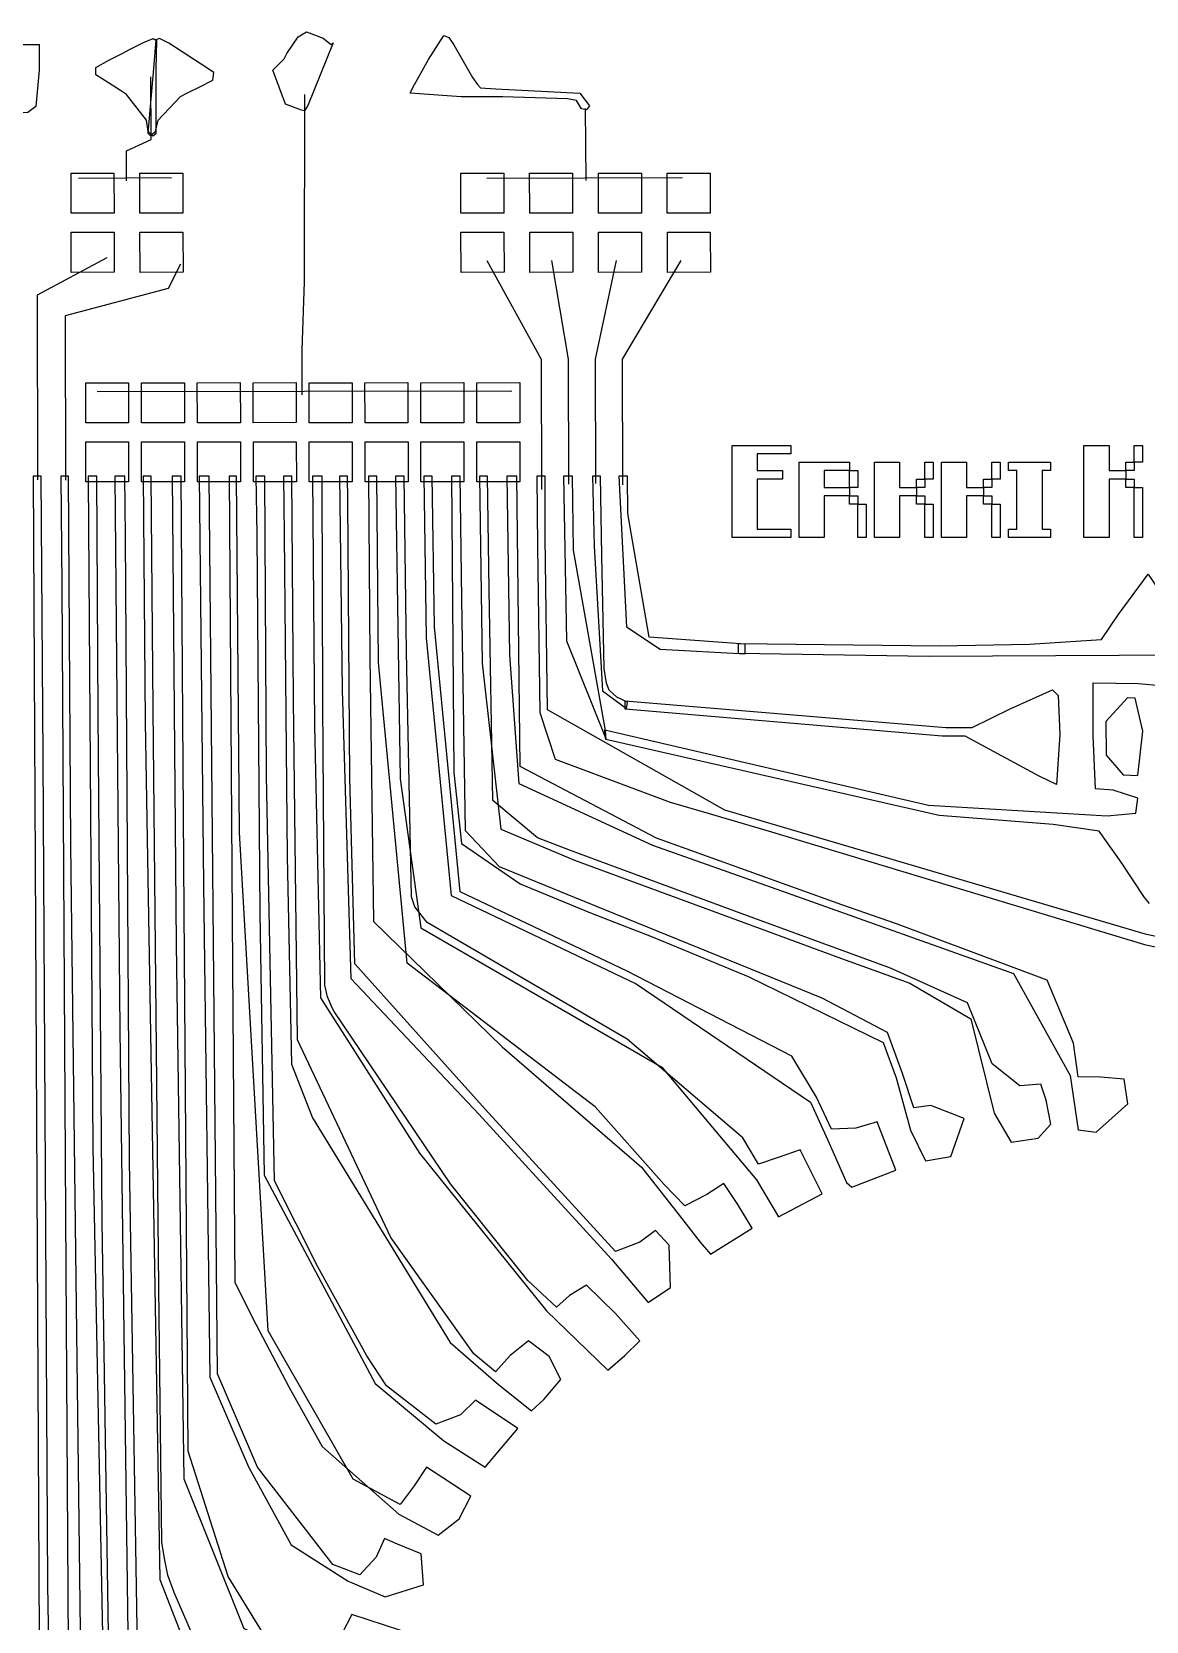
# Model space of a CAD drawing. Extents: x 11 to 122, y 5 to 84.
# Drawn here: x 66.7 to 102.7, y 32.5 to 83.8 of the extents above; entities that cross this region are included whole.
import ezdxf

# ---------------------------------------------------------------- set-up
doc = ezdxf.new("R2010")
doc.units = 0
doc.layers.add('Layer_1', color=7, linetype='CONTINUOUS')

msp = doc.modelspace()

# ---------------------------------------------------------------- linework, layer by layer
at = {"layer": 'Layer_1', "color": 7}
for points in [[(75.42567, 81.295888), (74.905689, 81.487277), (74.501496, 82.58369), (74.865941, 82.954462), (74.951155, 83.121431), (75.317824, 83.666707), (75.592974, 83.824444), (76.128031, 83.613849), (76.3799, 83.418227), (76.446137, 83.462426), (75.633007, 81.444763), (75.521357, 81.27141), (75.425647, 81.295851), (75.42567, 81.295888)], [(80.183756, 83.64035), (80.343973, 83.4022), (80.952532, 82.34808), (81.116432, 82.122443), (81.210858, 82.010754), (81.698372, 81.984959), (84.417625, 81.842326), (84.723182, 81.430632), (84.632955, 81.30631), (84.46505, 81.337863), (84.303941, 81.604517), (84.022243, 81.661171), (81.924694, 81.728345), (80.588217, 81.724874), (78.933511, 81.845758), (79.027742, 82.028982), (79.528199, 82.934109), (80.019395, 83.709469), (80.183756, 83.640327), (80.183756, 83.64035)], [(66.288525, 81.205557), (65.450144, 81.249581), (64.915011, 81.366813), (64.79139, 82.672717), (64.790825, 83.41749), (65.874982, 83.41749), (66.959139, 83.41749), (66.95118, 82.583182), (66.84807, 81.414215), (66.583901, 81.219372), (66.288519, 81.205571), (66.288525, 81.205557)], [(68.780248, 82.67307), (69.207036, 82.907546), (69.63736, 83.125735), (69.895122, 83.264105), (70.319305, 83.479876), (70.631849, 83.606636), (70.748051, 83.544338), (70.727138, 82.621367), (70.718587, 80.527518), (70.627138, 80.458543), (70.471736, 80.604491), (70.418779, 80.97372), (69.773659, 81.803557), (69.583986, 81.927111), (69.188398, 82.175515), (68.785003, 82.430926), (68.780262, 82.67307), (68.780248, 82.67307)], [(72.593002, 82.505944), (72.1905, 82.780012), (71.782912, 83.038209), (71.539504, 83.200498), (71.137808, 83.455698), (70.838763, 83.611656), (70.71715, 83.560712), (70.650035, 82.639948), (70.459103, 80.554803), (70.543567, 80.477432), (70.712161, 80.607909), (70.800056, 80.970415), (71.521292, 81.735028), (71.721876, 81.839944), (72.139325, 82.049537), (72.565218, 82.265355), (72.592988, 82.505944), (72.593002, 82.505944)], [(67.98722, 77.965276), (67.983773, 79.259628), (69.370726, 79.263322), (69.374172, 77.96897), (67.98722, 77.965276), (67.98722, 77.965276)], [(70.208853, 77.965276), (70.205407, 79.259628), (71.592359, 79.263322), (71.595806, 77.96897), (70.208853, 77.965276), (70.208853, 77.965276)], [(80.575818, 77.965276), (80.572371, 79.259628), (81.959324, 79.263322), (81.962771, 77.96897), (80.575818, 77.965276), (80.575818, 77.965276)], [(82.797477, 77.965276), (82.79403, 79.259628), (84.180983, 79.263322), (84.18443, 77.96897), (82.797477, 77.965276), (82.797477, 77.965276)], [(85.019111, 77.965276), (85.015664, 79.259628), (86.402617, 79.263322), (86.406063, 77.96897), (85.019111, 77.965276), (85.019111, 77.965276)], [(87.240767, 77.965276), (87.23732, 79.259628), (88.624273, 79.263322), (88.62772, 77.96897), (87.240767, 77.965276), (87.240767, 77.965276)], [(67.992306, 76.05578), (67.988859, 77.350132), (69.375812, 77.353826), (69.379259, 76.059474), (67.992306, 76.05578), (67.992306, 76.05578)], [(70.213939, 76.05578), (70.210493, 77.350132), (71.597446, 77.353826), (71.600892, 76.059474), (70.213939, 76.05578), (70.213939, 76.05578)], [(80.580904, 76.05578), (80.577458, 77.350132), (81.96441, 77.353826), (81.967857, 76.059474), (80.580904, 76.05578), (80.580904, 76.05578)], [(82.802563, 76.05578), (82.799117, 77.350132), (84.186069, 77.353826), (84.189516, 76.059474), (82.802563, 76.05578), (82.802563, 76.05578)], [(85.024194, 76.05578), (85.020747, 77.350132), (86.4077, 77.353826), (86.411147, 76.059474), (85.024194, 76.05578), (85.024194, 76.05578)], [(87.245853, 76.05578), (87.242406, 77.350132), (88.629359, 77.353826), (88.632806, 76.059474), (87.245853, 76.05578), (87.245853, 76.05578)], [(68.457891, 71.199869), (68.458359, 72.493588), (69.843139, 72.493091), (69.842671, 71.199372), (68.457891, 71.199869), (68.457891, 71.199869)], [(70.26096, 71.199627), (70.261849, 72.491348), (71.649745, 72.490387), (71.648856, 71.198666), (70.26096, 71.199627), (70.26096, 71.199627)], [(72.064468, 71.198117), (72.061061, 72.493167), (73.448934, 72.496818), (73.45234, 71.201768), (72.064468, 71.198117), (72.064468, 71.198117)], [(73.870168, 71.1965), (73.864966, 72.488814), (75.249637, 72.494389), (75.25484, 71.202075), (73.870168, 71.1965), (73.870168, 71.1965)], [(75.675756, 71.199014), (75.674969, 72.491956), (77.059633, 72.492802), (77.06042, 71.199859), (75.675756, 71.199014), (75.675756, 71.199014)], [(77.478624, 71.198869), (77.477085, 72.492889), (78.864738, 72.494537), (78.866276, 71.200517), (77.478624, 71.198869), (77.478624, 71.198869)], [(79.283127, 71.198869), (79.281589, 72.492889), (80.669241, 72.494537), (80.670779, 71.200517), (79.283127, 71.198869), (79.283127, 71.198869)], [(81.087678, 71.198869), (81.08614, 72.492889), (82.473793, 72.494537), (82.475331, 71.200517), (81.087678, 71.198869), (81.087678, 71.198869)], [(68.457201, 69.291311), (68.457669, 70.58503), (69.842448, 70.584533), (69.84198, 69.290814), (68.457201, 69.291311), (68.457201, 69.291311)], [(70.259654, 69.294015), (70.260542, 70.585736), (71.648438, 70.584774), (71.64755, 69.293053), (70.259654, 69.294015), (70.259654, 69.294015)], [(72.069495, 69.28759), (72.066089, 70.58264), (73.453961, 70.586291), (73.457368, 69.291241), (72.069495, 69.28759), (72.069495, 69.28759)], [(73.877845, 69.290012), (73.872643, 70.582327), (75.257315, 70.587902), (75.262517, 69.295587), (73.877845, 69.290012), (73.877845, 69.290012)], [(75.676919, 69.291602), (75.676132, 70.584544), (77.060797, 70.585389), (77.061584, 69.292447), (75.676919, 69.291602), (75.676919, 69.291602)], [(77.480898, 69.289865), (77.47936, 70.583885), (78.867013, 70.585533), (78.868551, 69.291513), (77.480898, 69.289865), (77.480898, 69.289865)], [(79.285396, 69.289865), (79.283858, 70.583885), (80.67151, 70.585533), (80.673048, 69.291513), (79.285396, 69.289865), (79.285396, 69.289865)], [(81.089948, 69.289865), (81.088409, 70.583885), (82.476062, 70.585533), (82.4776, 69.291513), (81.089948, 69.289865), (81.089948, 69.289865)], [(89.333239, 67.488654), (89.333239, 67.759243), (89.333239, 68.029835), (89.333239, 68.300429), (89.333239, 68.571018), (89.333239, 68.84161), (89.333239, 69.112202), (89.333239, 69.382788), (89.333239, 69.65338), (89.333239, 69.923975), (89.333239, 70.194566), (89.333239, 70.465155), (89.603834, 70.465155), (89.874426, 70.465155), (90.145015, 70.465155), (90.415607, 70.465155), (90.686199, 70.465155), (90.95679, 70.465155), (91.227379, 70.465155), (91.227379, 70.194566), (90.95679, 70.194566), (90.686199, 70.194566), (90.415607, 70.194566), (90.145015, 70.194566), (90.145015, 69.923975), (90.145015, 69.65338), (90.415607, 69.65338), (90.686199, 69.65338), (90.95679, 69.65338), (90.95679, 69.382788), (90.686199, 69.382788), (90.415607, 69.382788), (90.145015, 69.382788), (90.145015, 69.112202), (90.145015, 68.84161), (90.145015, 68.571018), (90.145015, 68.300429), (90.145015, 68.029835), (90.145015, 67.759243), (90.415607, 67.759243), (90.686199, 67.759243), (90.95679, 67.759243), (91.227379, 67.759243), (91.227379, 67.488654), (90.95679, 67.488654), (90.686199, 67.488654), (90.415607, 67.488654), (90.145015, 67.488654), (89.874426, 67.488654), (89.603834, 67.488654), (89.333239, 67.488654), (89.333239, 67.488654), (89.333239, 67.488654)], [(100.698069, 67.488654), (100.698069, 67.759243), (100.698069, 68.029835), (100.698069, 68.300429), (100.698069, 68.571018), (100.698069, 68.84161), (100.698069, 69.112202), (100.698069, 69.382788), (100.698069, 69.65338), (100.698069, 69.923975), (100.698069, 70.194566), (100.698069, 70.465155), (100.96866, 70.465155), (101.239252, 70.465155), (101.509844, 70.465155), (101.509844, 70.194566), (101.509844, 69.923975), (101.509844, 69.65338), (101.780433, 69.65338), (102.051022, 69.65338), (102.051022, 69.382788), (101.780433, 69.382788), (101.509844, 69.382788), (101.509844, 69.112202), (101.509844, 68.84161), (101.509844, 68.571018), (101.509844, 68.300429), (101.509844, 68.029835), (101.509844, 67.759243), (101.509844, 67.488654), (101.239252, 67.488654), (100.96866, 67.488654), (100.698069, 67.488654), (100.698069, 67.488654), (100.698069, 67.488654)], [(102.321614, 69.923975), (102.321614, 70.194566), (102.321614, 70.465155), (102.592206, 70.465155), (102.592206, 70.194566), (102.592206, 69.923975), (102.321614, 69.923975), (102.321614, 69.923975), (102.321614, 69.923975)], [(91.497974, 67.488654), (91.497974, 67.759243), (91.497974, 68.029835), (91.497974, 68.300429), (91.497974, 68.571018), (91.497974, 68.84161), (91.497974, 69.112202), (91.497974, 69.382788), (91.497974, 69.65338), (91.497974, 69.923975), (91.76856, 69.923975), (92.039152, 69.923975), (92.309741, 69.923975), (92.580336, 69.923975), (92.850928, 69.923975), (93.121514, 69.923975), (93.121514, 69.65338), (92.850928, 69.65338), (92.580336, 69.65338), (92.309741, 69.65338), (92.309741, 69.382788), (92.309741, 69.112202), (92.580336, 69.112202), (92.850928, 69.112202), (93.121514, 69.112202), (93.121514, 68.84161), (92.850928, 68.84161), (92.580336, 68.84161), (92.309741, 68.84161), (92.309741, 68.571018), (92.309741, 68.300429), (92.309741, 68.029835), (92.309741, 67.759243), (92.309741, 67.488654), (92.039152, 67.488654), (91.76856, 67.488654), (91.497974, 67.488654), (91.497974, 67.488654), (91.497974, 67.488654)], [(93.933289, 67.488654), (93.933289, 67.759243), (93.933289, 68.029835), (93.933289, 68.300429), (93.933289, 68.571018), (93.933289, 68.84161), (93.933289, 69.112202), (93.933289, 69.382788), (93.933289, 69.65338), (93.933289, 69.923975), (94.203881, 69.923975), (94.474473, 69.923975), (94.745062, 69.923975), (94.745062, 69.65338), (94.745062, 69.382788), (94.745062, 69.112202), (95.015651, 69.112202), (95.286249, 69.112202), (95.286249, 68.84161), (95.015651, 68.84161), (94.745062, 68.84161), (94.745062, 68.571018), (94.745062, 68.300429), (94.745062, 68.029835), (94.745062, 67.759243), (94.745062, 67.488654), (94.474473, 67.488654), (94.203881, 67.488654), (93.933289, 67.488654), (93.933289, 67.488654), (93.933289, 67.488654)], [(95.556835, 69.382788), (95.556835, 69.65338), (95.556835, 69.923975), (95.827427, 69.923975), (95.827427, 69.65338), (95.827427, 69.382788), (95.556835, 69.382788), (95.556835, 69.382788), (95.556835, 69.382788)], [(96.098019, 67.488654), (96.098019, 67.759243), (96.098019, 68.029835), (96.098019, 68.300429), (96.098019, 68.571018), (96.098019, 68.84161), (96.098019, 69.112202), (96.098019, 69.382788), (96.098019, 69.65338), (96.098019, 69.923975), (96.368608, 69.923975), (96.639199, 69.923975), (96.909794, 69.923975), (96.909794, 69.65338), (96.909794, 69.382788), (96.909794, 69.112202), (97.180383, 69.112202), (97.450972, 69.112202), (97.450972, 68.84161), (97.180383, 68.84161), (96.909794, 68.84161), (96.909794, 68.571018), (96.909794, 68.300429), (96.909794, 68.029835), (96.909794, 67.759243), (96.909794, 67.488654), (96.639199, 67.488654), (96.368608, 67.488654), (96.098019, 67.488654), (96.098019, 67.488654), (96.098019, 67.488654)], [(97.721567, 69.382788), (97.721567, 69.65338), (97.721567, 69.923975), (97.992153, 69.923975), (97.992153, 69.65338), (97.992153, 69.382788), (97.721567, 69.382788), (97.721567, 69.382788), (97.721567, 69.382788)], [(98.262748, 67.488654), (98.262748, 67.759243), (98.533337, 67.759243), (98.533337, 68.029835), (98.533337, 68.300429), (98.533337, 68.571018), (98.533337, 68.84161), (98.533337, 69.112202), (98.533337, 69.382788), (98.533337, 69.65338), (98.262748, 69.65338), (98.262748, 69.923975), (98.533337, 69.923975), (98.803928, 69.923975), (99.07452, 69.923975), (99.345109, 69.923975), (99.615704, 69.923975), (99.615704, 69.65338), (99.345109, 69.65338), (99.345109, 69.382788), (99.345109, 69.112202), (99.345109, 68.84161), (99.345109, 68.571018), (99.345109, 68.300429), (99.345109, 68.029835), (99.345109, 67.759243), (99.615704, 67.759243), (99.615704, 67.488654), (99.345109, 67.488654), (99.07452, 67.488654), (98.803928, 67.488654), (98.533337, 67.488654), (98.262748, 67.488654), (98.262748, 67.488654), (98.262748, 67.488654)], [(102.051022, 69.65338), (102.051022, 69.923975), (102.321614, 69.923975), (102.321614, 69.65338), (102.051022, 69.65338), (102.051022, 69.65338), (102.051022, 69.65338)], [(93.121514, 69.112202), (93.121514, 69.382788), (93.121514, 69.65338), (93.392109, 69.65338), (93.392109, 69.382788), (93.392109, 69.112202), (93.121514, 69.112202), (93.121514, 69.112202), (93.121514, 69.112202)], [(95.286249, 69.112202), (95.286249, 69.382788), (95.556835, 69.382788), (95.556835, 69.112202), (95.286249, 69.112202), (95.286249, 69.112202), (95.286249, 69.112202)], [(97.450972, 69.112202), (97.450972, 69.382788), (97.721567, 69.382788), (97.721567, 69.112202), (97.450972, 69.112202), (97.450972, 69.112202), (97.450972, 69.112202)], [(102.051022, 69.112202), (102.051022, 69.382788), (102.321614, 69.382788), (102.321614, 69.112202), (102.051022, 69.112202), (102.051022, 69.112202), (102.051022, 69.112202)], [(93.121514, 68.571018), (93.121514, 68.84161), (93.392109, 68.84161), (93.392109, 68.571018), (93.121514, 68.571018), (93.121514, 68.571018), (93.121514, 68.571018)], [(95.286249, 68.571018), (95.286249, 68.84161), (95.556835, 68.84161), (95.556835, 68.571018), (95.286249, 68.571018), (95.286249, 68.571018), (95.286249, 68.571018)], [(97.450972, 68.571018), (97.450972, 68.84161), (97.721567, 68.84161), (97.721567, 68.571018), (97.450972, 68.571018), (97.450972, 68.571018), (97.450972, 68.571018)], [(102.321614, 67.488654), (102.321614, 67.759243), (102.321614, 68.029835), (102.321614, 68.300429), (102.321614, 68.571018), (102.321614, 68.84161), (102.321614, 69.112202), (102.592206, 69.112202), (102.592206, 68.84161), (102.592206, 68.571018), (102.592206, 68.300429), (102.592206, 68.029835), (102.592206, 67.759243), (102.592206, 67.488654), (102.321614, 67.488654), (102.321614, 67.488654), (102.321614, 67.488654)], [(93.392109, 67.488654), (93.392109, 67.759243), (93.392109, 68.029835), (93.392109, 68.300429), (93.392109, 68.571018), (93.662698, 68.571018), (93.662698, 68.300429), (93.662698, 68.029835), (93.662698, 67.759243), (93.662698, 67.488654), (93.392109, 67.488654), (93.392109, 67.488654), (93.392109, 67.488654)], [(95.556835, 67.488654), (95.556835, 67.759243), (95.556835, 68.029835), (95.556835, 68.300429), (95.556835, 68.571018), (95.827427, 68.571018), (95.827427, 68.300429), (95.827427, 68.029835), (95.827427, 67.759243), (95.827427, 67.488654), (95.556835, 67.488654), (95.556835, 67.488654), (95.556835, 67.488654)], [(97.721567, 67.488654), (97.721567, 67.759243), (97.721567, 68.029835), (97.721567, 68.300429), (97.721567, 68.571018), (97.992153, 68.571018), (97.992153, 68.300429), (97.992153, 68.029835), (97.992153, 67.759243), (97.992153, 67.488654), (97.721567, 67.488654), (97.721567, 67.488654), (97.721567, 67.488654)]]:
    msp.add_lwpolyline(points, close=True, dxfattribs=at)
at = {"layer": 'Layer_1', "color": 2}
for points in [[(69.775104, 79.016229), (69.770447, 79.979499), (70.571606, 80.346238), (70.561756, 82.371671)], [(75.449495, 72.095576), (75.449495, 73.55732), (75.520849, 75.749219), (75.533267, 81.796149)], [(84.589406, 81.34752), (84.605662, 79.021095)], [(71.227256, 79.105315), (68.226071, 79.089059)], [(87.73057, 79.105315), (81.408428, 79.089059)], [(69.139136, 76.519731), (66.888642, 75.315079), (66.901399, 69.359561)], [(71.515896, 76.324382), (71.122486, 75.5316), (67.790354, 74.647632), (67.802574, 69.343963)], [(81.407452, 76.442854), (83.162623, 73.25271), (83.174843, 69.043834)], [(83.498413, 76.442854), (84.036289, 73.25271), (84.04851, 69.212075)], [(85.58937, 76.442854), (84.909956, 73.25271), (84.922177, 69.240111)], [(87.680329, 76.442854), (85.78362, 73.25271), (85.795841, 69.191326)], [(68.828257, 72.209718), (82.218719, 72.225974)], [(102.817775, 55.678091), (102.649339, 55.868811), (102.649328, 55.868834), (102.649328, 55.868834), (101.90049, 57.004234), (101.192022, 58.012027), (99.708445, 58.224325), (96.022422, 58.516781), (85.252817, 60.969885), (85.237407, 61.126411), (85.221998, 61.282934), (95.674093, 58.854731), (101.448783, 58.501696), (102.371909, 58.593887), (102.437492, 59.075818), (101.644786, 59.331946), (101.075857, 59.37595), (100.992624, 61.088977), (100.992624, 62.800451), (102.455145, 62.774854), (104.339641, 62.605484)]]:
    msp.add_lwpolyline(points, dxfattribs=at)
for points in [[(66.757942, 69.471705), (66.968796, 29.883053), (67.189339, 18.215995), (68.361289, 17.715838), (69.306592, 16.806188), (69.956999, 15.871064), (71.197199, 17.978646), (69.435452, 18.040278), (67.493402, 18.311745), (67.237212, 33.667323), (67.077796, 60.396082), (67.02075, 69.471705), (66.757942, 69.471705)], [(67.656385, 69.471705), (67.683394, 65.947193), (67.803082, 45.614001), (67.913095, 28.22368), (67.983382, 25.193719), (68.833952, 23.605141), (69.6835, 21.868857), (69.179273, 20.961755), (68.676571, 20.086736), (69.999792, 19.971124), (71.323522, 20.050067), (70.553936, 21.277025), (68.373013, 25.203905), (67.975742, 57.557115), (67.897307, 69.471705), (67.656385, 69.471705)], [(68.534966, 69.471705), (68.534966, 69.386141), (68.684199, 47.808166), (69.06976, 28.259333), (71.995309, 23.61838), (72.646735, 23.248105), (73.592038, 23.189024), (75.923716, 23.301075), (77.688011, 23.339274), (77.725191, 24.050796), (77.762371, 24.761809), (76.533378, 24.8321), (75.204554, 24.842796), (75.104216, 24.247908), (74.925442, 23.712098), (74.564333, 23.64487), (73.374041, 23.471187), (71.492607, 24.73788), (69.248023, 28.57155), (68.987249, 45.40518), (68.857371, 61.81862), (68.815097, 69.471711), (68.534966, 69.471705)], [(69.401326, 69.471705), (69.559726, 51.587342), (69.824064, 31.277073), (72.09921, 26.590282), (74.537341, 25.919505), (75.986874, 25.887918), (77.182763, 26.336635), (77.304999, 27.122516), (76.238478, 27.590585), (75.511674, 27.332357), (75.411333, 26.638155), (75.345123, 26.245974), (74.092192, 26.245974), (72.462864, 26.578056), (70.139845, 30.976055), (69.876526, 47.36352), (69.742064, 67.53627), (69.719148, 69.471697), (69.401326, 69.471705)], [(70.315054, 69.471705), (70.379226, 61.542567), (70.851878, 33.848642), (71.629614, 31.857189), (75.322207, 28.591415), (76.972411, 28.238446), (76.972976, 28.238446), (77.208287, 28.176822), (77.690102, 29.292746), (77.77618, 29.843328), (77.081462, 29.992561), (76.204408, 30.074561), (75.941597, 29.544866), (75.383379, 28.859312), (74.405992, 29.021279), (72.918255, 29.724653), (71.309309, 33.425905), (71.111689, 33.988707), (71.012372, 34.467979), (70.920692, 35.037402), (70.816281, 43.260934), (70.634454, 61.964797), (70.57537, 69.471705), (70.315054, 69.471705)], [(71.24864, 69.471705), (71.377497, 54.353475), (71.631649, 37.096597), (73.561987, 32.258027), (75.72406, 31.319347), (77.173596, 30.958235), (78.36439, 31.417134), (78.633314, 32.192833), (77.057464, 32.718455), (76.745256, 32.106758), (76.504851, 31.504739), (74.261794, 31.981466), (73.059795, 33.941849), (71.770697, 37.991986), (71.634708, 55.439351), (71.54048, 69.471705), (71.24864, 69.471705)], [(72.126204, 69.471705), (72.25812, 56.293485), (72.468469, 40.378161), (73.718857, 37.482152), (75.095557, 34.969155), (76.932178, 33.790584), (78.129085, 33.287878), (79.372341, 33.678022), (79.294925, 34.67782), (78.529922, 34.989015), (78.11126, 35.171353), (77.836734, 34.569336), (77.31009, 33.998384), (76.437623, 34.330974), (74.001528, 37.469929), (72.716001, 40.485121), (72.443004, 69.471705), (72.126204, 69.471705)], [(73.091881, 69.471705), (73.198838, 53.638386), (73.276765, 43.44174), (73.842623, 42.295252), (75.022724, 40.062888), (76.095358, 38.13765), (78.567102, 35.952149), (79.843974, 35.276278), (80.520354, 35.809537), (80.90082, 36.534814), (79.466567, 37.468402), (79.062159, 36.865364), (78.618035, 36.261815), (77.100763, 37.089973), (74.346853, 41.876084), (73.425995, 57.966606), (73.327697, 69.471705), (73.091881, 69.471705)], [(73.955185, 69.471705), (73.980161, 67.576007), (74.075914, 55.36601), (74.218523, 46.899535), (77.804157, 40.170869), (80.025316, 38.325082), (80.025881, 38.325082), (81.362849, 37.47044), (82.414601, 38.725409), (81.051146, 39.640664), (80.563726, 39.160372), (79.767653, 38.856306), (78.177034, 40.099566), (77.540383, 41.070842), (75.956391, 43.940367), (74.552694, 46.715667), (74.298031, 59.793041), (74.243537, 69.471705), (73.955185, 69.471705)], [(74.842934, 69.471705), (74.866331, 67.576007), (74.96208, 57.184799), (75.105204, 50.4872), (75.783113, 48.751426), (80.232047, 41.497147), (81.784464, 40.147439), (82.85557, 39.293815), (83.248765, 39.656454), (83.798836, 40.300237), (83.421937, 41.046393), (82.762872, 41.556227), (82.166965, 41.078484), (81.696862, 40.555919), (80.991956, 41.132473), (78.307314, 44.889749), (75.293652, 51.272072), (75.172435, 62.252565), (75.111314, 69.471705), (74.842934, 69.471705)], [(75.785178, 69.471705), (75.848848, 61.410654), (76.037804, 52.629927), (79.241441, 47.61768), (83.342514, 42.521393), (85.319198, 40.608378), (85.872831, 41.08103), (86.357706, 41.556227), (85.565194, 42.438883), (84.633139, 43.352608), (84.080014, 43.010851), (83.66644, 42.637519), (82.738965, 43.501331), (80.238699, 46.618899), (76.482953, 52.19038), (76.420813, 52.304469), (76.264454, 52.659976), (76.184997, 53.039418), (76.113186, 62.146114), (76.094333, 69.471705), (75.785178, 69.471705)], [(76.656633, 69.471705), (76.742708, 62.562741), (77.019779, 53.254863), (81.153954, 48.871633), (85.439397, 44.190447), (86.619498, 42.787261), (87.342737, 43.271117), (87.297407, 44.64323), (86.864484, 45.120468), (86.354649, 44.733383), (85.565708, 44.441543), (81.359208, 49.037162), (77.145583, 53.724972), (76.992271, 59.724283), (76.924538, 68.692441), (76.912318, 69.471705), (76.656633, 69.471705)], [(77.588183, 69.471705), (77.631984, 63.645052), (77.756261, 55.095556), (81.909279, 51.043895), (86.411692, 47.162857), (87.628465, 45.609418), (88.298737, 44.738986), (88.299584, 44.738986), (88.640319, 44.346807), (89.977296, 45.190242), (89.520943, 45.957793), (89.064589, 46.631122), (88.521647, 46.273577), (87.812163, 45.91603), (87.141386, 46.596996), (84.915135, 49.112547), (78.844005, 53.744324), (77.917037, 63.456093), (77.857443, 69.471705), (77.588183, 69.471705)], [(78.460146, 69.471705), (78.617527, 59.69831), (79.278627, 54.888264), (87.060064, 50.39298), (90.121602, 46.747756), (90.832107, 45.553391), (92.245479, 46.30108), (91.536503, 47.715978), (90.859102, 47.484235), (90.184757, 47.252493), (89.677474, 48.103571), (85.943629, 51.289389), (79.489994, 55.065502), (79.087122, 55.562098), (78.980163, 55.892651), (78.822273, 63.799377), (78.747914, 69.471705), (78.460146, 69.471705)], [(79.381, 69.471705), (79.455871, 64.257768), (80.26111, 55.938489), (86.232921, 53.079152), (91.865523, 49.261772), (92.431382, 48.037359), (92.751743, 47.303429), (93.033404, 46.669829), (93.201479, 46.519068), (94.61892, 47.062008), (94.020468, 48.62461), (93.328809, 48.417826), (92.548016, 48.385229), (92.056009, 49.416094), (91.268595, 50.744917), (85.943629, 53.487112), (80.547859, 56.052064), (79.717666, 64.610726), (79.648899, 69.471702), (79.381, 69.471705)], [(80.276387, 69.471705), (80.350752, 59.906621), (80.594203, 57.607029), (82.486853, 56.3052), (84.76098, 55.374668), (86.117306, 54.845476), (86.732567, 54.61323), (89.85064, 53.322605), (94.211462, 51.181921), (94.632676, 50.041549), (95.099719, 48.359253), (95.583581, 47.363528), (96.39493, 47.505122), (96.833969, 48.73004), (95.756753, 49.154307), (95.202609, 49.077399), (94.835385, 50.18925), (94.347964, 51.509923), (92.245479, 52.619736), (90.92175, 53.158603), (84.241979, 55.870747), (81.821167, 56.859851), (80.72052, 58.026203), (80.600321, 65.506119), (80.550916, 69.471705), (80.276387, 69.471705)], [(81.179422, 69.471705), (81.266513, 63.439284), (81.863952, 58.079678), (84.244524, 57.07937), (90.859102, 54.639203), (92.749709, 53.941431), (95.070696, 53.097485), (97.040751, 51.948959), (97.796587, 48.90219), (98.344112, 47.967585), (99.217091, 48.095931), (99.63117, 48.548212), (99.48245, 49.325946), (99.303168, 49.837821), (98.625767, 49.79198), (97.733431, 50.500956), (96.936854, 52.466433), (94.450845, 53.585416), (90.039602, 55.198951), (85.565194, 56.84712), (84.116172, 57.384455), (83.05169, 57.798026), (81.601138, 58.997482), (81.482977, 65.807128), (81.435609, 69.471705), (81.179422, 69.471705)], [(82.056475, 69.471705), (82.147644, 63.702095), (82.446616, 59.545512), (86.762615, 57.56068), (91.111217, 56.015905), (98.425604, 53.413266), (100.257127, 50.121003), (100.506189, 48.369439), (101.091399, 48.28642), (102.119724, 49.205748), (102.000541, 50.003347), (101.237573, 50.06396), (100.514844, 50.07872), (100.355933, 51.164599), (99.504858, 53.197304), (94.640315, 55.023228), (92.875512, 55.636455), (86.888932, 57.784268), (82.486853, 60.094558), (82.378872, 69.471699), (82.056475, 69.471705)], [(83.027754, 69.471705), (83.044518, 67.180264), (83.127537, 61.847652), (83.61496, 60.340566), (87.329958, 58.948587), (88.590024, 58.580851), (90.606945, 57.985458), (102.648467, 54.348421), (103.508691, 54.166896), (105.865484, 54.575432), (105.593123, 54.90093), (103.381025, 54.53263), (102.717408, 54.676998), (89.094254, 58.691375), (83.375576, 61.9322), (83.300705, 67.481782), (83.294609, 69.471705), (83.027754, 69.471705)], [(83.88545, 69.471705), (83.985786, 64.159972), (85.268263, 60.966521), (85.242778, 61.265496), (84.207835, 67.080436), (84.176771, 69.471705), (83.88545, 69.471705)], [(84.822606, 69.471705), (84.876595, 67.214387), (85.143481, 62.54033), (85.918669, 61.967343), (85.958398, 62.177691), (85.609512, 62.341186), (85.364526, 62.568343), (85.272338, 62.792445), (85.206631, 63.267134), (85.126164, 66.916945), (85.083379, 69.471705), (84.822606, 69.471705)], [(85.673686, 69.471705), (85.924782, 64.613278), (87.01473, 63.888), (89.758966, 63.732149), (89.758966, 64.05404), (86.655662, 64.27101), (85.968075, 68.26461), (85.960455, 69.471705), (85.673686, 69.471705)], [(95.701383, 63.654936), (89.54253, 63.752666), (89.54253, 63.911893), (89.54253, 64.07112), (96.034315, 63.990834), (98.939796, 64.048447), (101.270311, 64.201727), (101.801151, 64.999973), (102.776164, 66.310658), (104.464598, 63.768699), (103.881967, 63.690888), (95.701383, 63.654893), (95.701383, 63.654936)], [(99.251036, 59.78813), (97.793398, 60.570975), (96.864514, 61.083028), (96.122425, 61.083028), (85.881464, 61.945084), (85.881464, 62.083364), (85.881464, 62.221653), (96.235503, 61.3596), (97.090662, 61.3596), (98.316319, 61.960651), (99.68134, 62.571406), (99.866475, 62.396738), (99.91716, 61.129123), (99.812038, 59.516559), (99.251036, 59.78813)], [(102.439874, 59.803968), (102.596084, 61.244352), (102.349376, 62.307977), (102.100532, 62.311561), (101.408402, 61.55398), (101.412353, 60.46073), (101.96287, 59.832512), (102.439885, 59.803946), (102.439885, 59.803946), (102.439874, 59.803968)]]:
    msp.add_lwpolyline(points, close=True, dxfattribs=at)

doc.saveas('drawing.dxf')
